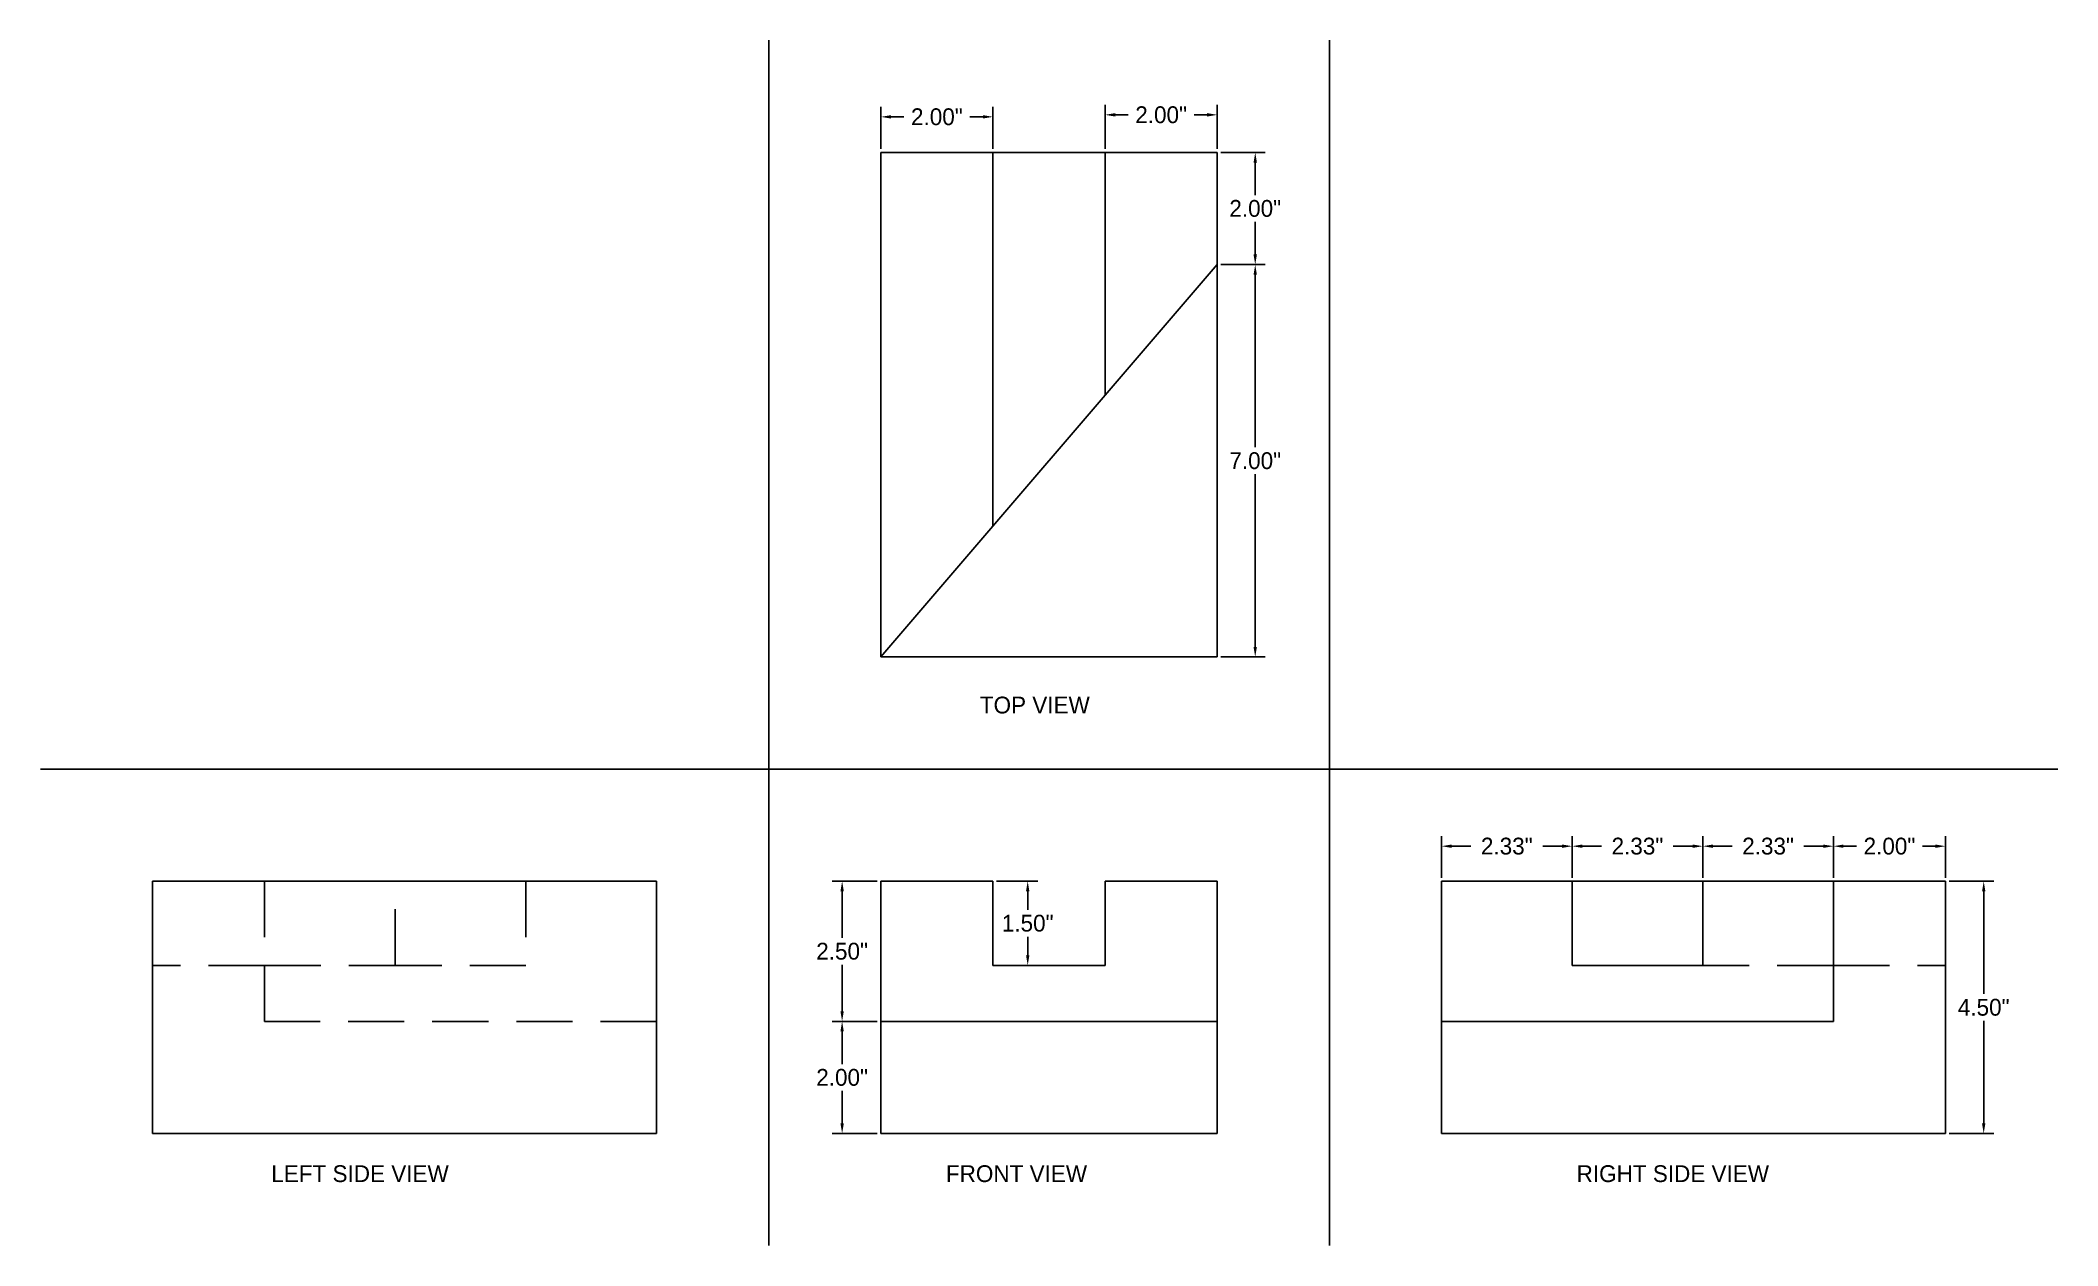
# Model space of a CAD drawing. Header units: inches. Extents: x 38.2 to 74.1, y 13.4 to 34.9.
import ezdxf

# ---------------------------------------------------------------- set-up
doc = ezdxf.new("R2010")
doc.units = ezdxf.units.IN
doc.header["$MEASUREMENT"] = 0
doc.linetypes.add('DASHEDX2', pattern=[1.5, 1, -0.5])
doc.dimstyles.get("Standard").update_dxf_attribs({"dimtxt": 0.18, "dimasz": 0.18, "dimexe": 0.18, "dimexo": 0.0625, "dimgap": 0.09, "dimtad": 0, "dimtih": 1, "dimtoh": 1, "dimzin": 0, "dimdsep": 46, "dimlunit": 3, "dimtxsty": 'Standard', "dimcen": 0.09, "dimclre": 1, "dimclrt": 2, "dimadec": 0, "dimazin": 0, "dimtfac": 1, "dimtofl": 0, "dimtmove": 0, "dimatfit": 3, "dimfxl": 1, "dimtolj": 1, "dimtzin": 0, "dimarcsym": 0})

# ---------------------------------------------------------------- blocks, each defined once
blk = doc.blocks.new('*D2')
at = {"color": 1, "lineweight": -2}
for p, q in [((53.148, 33.002), (53.148, 33.755)), ((55.148, 33.002), (55.148, 33.755))]:
    blk.add_line(p, q, dxfattribs=at)
at = {"color": 0, "lineweight": -2}
for p, q in [((53.328, 33.575), (53.558, 33.575)), ((54.968, 33.575), (54.738, 33.575))]:
    blk.add_line(p, q, dxfattribs=at)
at = {"color": 0}
for points in [[(53.328, 33.605), (53.328, 33.545), (53.148, 33.575)], [(54.968, 33.605), (54.968, 33.545), (55.148, 33.575)]]:
    blk.add_solid(points, dxfattribs=at)
at = {"layer": 'Defpoints', "color": 0}
for p in [(55.148, 33.575), (53.148, 32.94), (55.148, 32.94)]:
    blk.add_point(p, dxfattribs=at)
at = {"color": 2, "insert": (54.148, 33.575), "char_height": 0.3, "attachment_point": 5}
blk.add_mtext('\\A1;2.00"', dxfattribs=at)
blk = doc.blocks.new('*D3')
at = {"color": 1, "lineweight": -2}
for p, q in [((57.148, 33.002), (57.148, 33.791)), ((59.148, 33.002), (59.148, 33.791))]:
    blk.add_line(p, q, dxfattribs=at)
at = {"color": 0, "lineweight": -2}
for p, q in [((57.328, 33.611), (57.558, 33.611)), ((58.968, 33.611), (58.738, 33.611))]:
    blk.add_line(p, q, dxfattribs=at)
at = {"color": 0}
for points in [[(57.328, 33.641), (57.328, 33.581), (57.148, 33.611)], [(58.968, 33.641), (58.968, 33.581), (59.148, 33.611)]]:
    blk.add_solid(points, dxfattribs=at)
at = {"layer": 'Defpoints', "color": 0}
for p in [(59.148, 33.611), (57.148, 32.94), (59.148, 32.94)]:
    blk.add_point(p, dxfattribs=at)
at = {"color": 2, "insert": (58.148, 33.611), "char_height": 0.3, "attachment_point": 5}
blk.add_mtext('\\A1;2.00"', dxfattribs=at)
blk = doc.blocks.new('*D4')
at = {"color": 1, "lineweight": -2}
for p, q in [((59.21, 32.94), (60.006, 32.94)), ((59.21, 30.94), (60.006, 30.94))]:
    blk.add_line(p, q, dxfattribs=at)
at = {"color": 0, "lineweight": -2}
for p, q in [((59.826, 32.76), (59.826, 32.18)), ((59.826, 31.12), (59.826, 31.7))]:
    blk.add_line(p, q, dxfattribs=at)
at = {"color": 0}
for points in [[(59.796, 32.76), (59.856, 32.76), (59.826, 32.94)], [(59.796, 31.12), (59.856, 31.12), (59.826, 30.94)]]:
    blk.add_solid(points, dxfattribs=at)
at = {"layer": 'Defpoints', "color": 0}
for p in [(59.148, 32.94), (59.148, 30.94), (59.826, 30.94)]:
    blk.add_point(p, dxfattribs=at)
at = {"color": 2, "insert": (59.826, 31.94), "char_height": 0.3, "attachment_point": 5}
blk.add_mtext('\\A1;2.00"', dxfattribs=at)
blk = doc.blocks.new('*D5')
at = {"color": 1, "lineweight": -2}
for p, q in [((59.21, 30.94), (60.006, 30.94)), ((59.21, 23.94), (60.006, 23.94))]:
    blk.add_line(p, q, dxfattribs=at)
at = {"color": 0, "lineweight": -2}
for p, q in [((59.826, 30.76), (59.826, 27.68)), ((59.826, 24.12), (59.826, 27.2))]:
    blk.add_line(p, q, dxfattribs=at)
at = {"color": 0}
for points in [[(59.796, 30.76), (59.856, 30.76), (59.826, 30.94)], [(59.796, 24.12), (59.856, 24.12), (59.826, 23.94)]]:
    blk.add_solid(points, dxfattribs=at)
at = {"layer": 'Defpoints', "color": 0}
for p in [(59.148, 30.94), (59.826, 30.94), (59.148, 23.94)]:
    blk.add_point(p, dxfattribs=at)
at = {"color": 2, "insert": (59.826, 27.44), "char_height": 0.3, "attachment_point": 5}
blk.add_mtext('\\A1;7.00"', dxfattribs=at)
blk = doc.blocks.new('*D6')
at = {"color": 1, "lineweight": -2}
for p, q in [((63.148, 20.002), (63.148, 20.745)), ((65.478, 20.002), (65.478, 20.745))]:
    blk.add_line(p, q, dxfattribs=at)
at = {"color": 0, "lineweight": -2}
for p, q in [((63.328, 20.565), (63.673, 20.565)), ((65.298, 20.565), (64.953, 20.565))]:
    blk.add_line(p, q, dxfattribs=at)
at = {"color": 0}
for points in [[(63.328, 20.595), (63.328, 20.535), (63.148, 20.565)], [(65.298, 20.595), (65.298, 20.535), (65.478, 20.565)]]:
    blk.add_solid(points, dxfattribs=at)
at = {"layer": 'Defpoints', "color": 0}
for p in [(63.148, 20.565), (63.148, 19.94), (65.478, 19.94)]:
    blk.add_point(p, dxfattribs=at)
at = {"color": 2, "insert": (64.313, 20.565), "char_height": 0.3, "attachment_point": 5}
blk.add_mtext('\\A1;2.33"', dxfattribs=at)
blk = doc.blocks.new('*D7')
at = {"color": 1, "lineweight": -2}
for p, q in [((65.478, 20.002), (65.478, 20.745)), ((67.808, 20.002), (67.808, 20.745))]:
    blk.add_line(p, q, dxfattribs=at)
at = {"color": 0, "lineweight": -2}
for p, q in [((65.658, 20.565), (66.003, 20.565)), ((67.628, 20.565), (67.283, 20.565))]:
    blk.add_line(p, q, dxfattribs=at)
at = {"color": 0}
for points in [[(65.658, 20.595), (65.658, 20.535), (65.478, 20.565)], [(67.628, 20.595), (67.628, 20.535), (67.808, 20.565)]]:
    blk.add_solid(points, dxfattribs=at)
at = {"layer": 'Defpoints', "color": 0}
for p in [(67.808, 20.565), (65.478, 19.94), (67.808, 19.94)]:
    blk.add_point(p, dxfattribs=at)
at = {"color": 2, "insert": (66.643, 20.565), "char_height": 0.3, "attachment_point": 5}
blk.add_mtext('\\A1;2.33"', dxfattribs=at)
blk = doc.blocks.new('*D8')
at = {"color": 1, "lineweight": -2}
for p, q in [((67.808, 20.002), (67.808, 20.745)), ((70.138, 20.002), (70.138, 20.745))]:
    blk.add_line(p, q, dxfattribs=at)
at = {"color": 0, "lineweight": -2}
for p, q in [((67.988, 20.565), (68.333, 20.565)), ((69.958, 20.565), (69.613, 20.565))]:
    blk.add_line(p, q, dxfattribs=at)
at = {"color": 0}
for points in [[(67.988, 20.595), (67.988, 20.535), (67.808, 20.565)], [(69.958, 20.595), (69.958, 20.535), (70.138, 20.565)]]:
    blk.add_solid(points, dxfattribs=at)
at = {"layer": 'Defpoints', "color": 0}
for p in [(67.808, 20.565), (67.808, 19.94), (70.138, 19.94)]:
    blk.add_point(p, dxfattribs=at)
at = {"color": 2, "insert": (68.973, 20.565), "char_height": 0.3, "attachment_point": 5}
blk.add_mtext('\\A1;2.33"', dxfattribs=at)
blk = doc.blocks.new('*D9')
at = {"color": 1, "lineweight": -2}
for p, q in [((70.138, 20.002), (70.138, 20.745)), ((72.138, 20.002), (72.138, 20.745))]:
    blk.add_line(p, q, dxfattribs=at)
at = {"color": 0, "lineweight": -2}
for p, q in [((70.318, 20.565), (70.548, 20.565)), ((71.958, 20.565), (71.728, 20.565))]:
    blk.add_line(p, q, dxfattribs=at)
at = {"color": 0}
for points in [[(70.318, 20.595), (70.318, 20.535), (70.138, 20.565)], [(71.958, 20.595), (71.958, 20.535), (72.138, 20.565)]]:
    blk.add_solid(points, dxfattribs=at)
at = {"layer": 'Defpoints', "color": 0}
for p in [(70.138, 20.565), (70.138, 19.94), (72.138, 19.94)]:
    blk.add_point(p, dxfattribs=at)
at = {"color": 2, "insert": (71.138, 20.565), "char_height": 0.3, "attachment_point": 5}
blk.add_mtext('\\A1;2.00"', dxfattribs=at)
blk = doc.blocks.new('*D10')
at = {"color": 1, "lineweight": -2}
for p, q in [((72.2, 19.94), (72.999, 19.94)), ((72.2, 15.44), (72.999, 15.44))]:
    blk.add_line(p, q, dxfattribs=at)
at = {"color": 0, "lineweight": -2}
for p, q in [((72.819, 19.76), (72.819, 17.93)), ((72.819, 15.62), (72.819, 17.45))]:
    blk.add_line(p, q, dxfattribs=at)
at = {"color": 0}
for points in [[(72.789, 19.76), (72.849, 19.76), (72.819, 19.94)], [(72.789, 15.62), (72.849, 15.62), (72.819, 15.44)]]:
    blk.add_solid(points, dxfattribs=at)
at = {"layer": 'Defpoints', "color": 0}
for p in [(72.138, 19.94), (72.819, 19.94), (72.138, 15.44)]:
    blk.add_point(p, dxfattribs=at)
at = {"color": 2, "insert": (72.819, 17.69), "char_height": 0.3, "attachment_point": 5}
blk.add_mtext('\\A1;4.50"', dxfattribs=at)
blk = doc.blocks.new('*D11')
at = {"color": 1, "lineweight": -2}
for p, q in [((53.085, 19.94), (52.278, 19.94)), ((53.085, 17.44), (52.278, 17.44))]:
    blk.add_line(p, q, dxfattribs=at)
at = {"color": 0, "lineweight": -2}
for p, q in [((52.458, 19.76), (52.458, 18.93)), ((52.458, 17.62), (52.458, 18.45))]:
    blk.add_line(p, q, dxfattribs=at)
at = {"color": 0}
for points in [[(52.428, 19.76), (52.488, 19.76), (52.458, 19.94)], [(52.428, 17.62), (52.488, 17.62), (52.458, 17.44)]]:
    blk.add_solid(points, dxfattribs=at)
at = {"layer": 'Defpoints', "color": 0}
for p in [(53.148, 19.94), (52.458, 17.44), (53.148, 17.44)]:
    blk.add_point(p, dxfattribs=at)
at = {"color": 2, "insert": (52.458, 18.69), "char_height": 0.3, "attachment_point": 5}
blk.add_mtext('\\A1;2.50"', dxfattribs=at)
blk = doc.blocks.new('*D12')
at = {"color": 1, "lineweight": -2}
for p, q in [((53.085, 17.44), (52.278, 17.44)), ((53.085, 15.44), (52.278, 15.44))]:
    blk.add_line(p, q, dxfattribs=at)
at = {"color": 0, "lineweight": -2}
for p, q in [((52.458, 17.26), (52.458, 16.68)), ((52.458, 15.62), (52.458, 16.2))]:
    blk.add_line(p, q, dxfattribs=at)
at = {"color": 0}
for points in [[(52.428, 17.26), (52.488, 17.26), (52.458, 17.44)], [(52.428, 15.62), (52.488, 15.62), (52.458, 15.44)]]:
    blk.add_solid(points, dxfattribs=at)
at = {"layer": 'Defpoints', "color": 0}
for p in [(52.458, 17.44), (53.148, 17.44), (53.148, 15.44)]:
    blk.add_point(p, dxfattribs=at)
at = {"color": 2, "insert": (52.458, 16.44), "char_height": 0.3, "attachment_point": 5}
blk.add_mtext('\\A1;2.00"', dxfattribs=at)
blk = doc.blocks.new('*D13')
at = {"color": 1, "lineweight": -2}
for p, q in [((55.21, 19.94), (55.948, 19.94)), ((55.21, 18.44), (55.948, 18.44))]:
    blk.add_line(p, q, dxfattribs=at)
at = {"color": 0, "lineweight": -2}
for p, q in [((55.768, 19.76), (55.768, 19.43)), ((55.768, 18.62), (55.768, 18.95))]:
    blk.add_line(p, q, dxfattribs=at)
at = {"color": 0}
for points in [[(55.738, 19.76), (55.798, 19.76), (55.768, 19.94)], [(55.738, 18.62), (55.798, 18.62), (55.768, 18.44)]]:
    blk.add_solid(points, dxfattribs=at)
at = {"layer": 'Defpoints', "color": 0}
for p in [(55.148, 19.94), (55.148, 18.44), (55.768, 18.44)]:
    blk.add_point(p, dxfattribs=at)
at = {"color": 2, "insert": (55.768, 19.19), "char_height": 0.3, "attachment_point": 5}
blk.add_mtext('\\A1;1.50"', dxfattribs=at)

msp = doc.modelspace()

# ---------------------------------------------------------------- linework, layer by layer
for p, q in [((51.148, 15.44), (51.148, 34.94)), ((61.148, 15.44), (61.148, 34.94)), ((55.148, 32.94), (53.148, 32.94)), ((53.148, 32.94), (53.148, 23.94)), ((57.148, 32.94), (55.148, 32.94)), ((55.148, 32.94), (55.148, 26.273)), ((59.148, 32.94), (57.148, 32.94)), ((57.148, 32.94), (57.148, 28.606)), ((59.148, 30.94), (59.148, 32.94)), ((53.148, 23.94), (59.148, 30.94)), ((59.148, 23.94), (59.148, 30.94)), ((53.148, 23.94), (59.148, 23.94)), ((49.148, 21.94), (38.158, 21.94)), ((49.148, 21.94), (74.138, 21.94)), ((42.158, 19.94), (40.158, 19.94)), ((40.158, 19.94), (40.158, 15.44)), ((44.488, 19.94), (42.158, 19.94)), ((46.818, 19.94), (44.488, 19.94)), ((49.148, 19.94), (46.818, 19.94)), ((49.148, 19.94), (49.148, 17.44)), ((55.148, 19.94), (53.148, 19.94)), ((53.148, 19.94), (53.148, 17.44)), ((55.148, 18.44), (55.148, 19.94)), ((59.148, 19.94), (57.148, 19.94)), ((57.148, 19.94), (57.148, 18.44)), ((59.148, 17.44), (59.148, 19.94)), ((63.148, 19.94), (65.478, 19.94)), ((63.148, 19.94), (63.148, 17.44)), ((65.478, 19.94), (67.808, 19.94)), ((65.478, 19.94), (65.478, 18.44)), ((67.808, 19.94), (70.138, 19.94)), ((67.808, 18.44), (67.808, 19.94)), ((70.138, 19.94), (72.138, 19.94)), ((70.138, 19.94), (70.138, 18.44)), ((72.138, 19.94), (72.138, 15.44)), ((57.148, 18.44), (55.148, 18.44)), ((65.478, 18.44), (67.808, 18.44)), ((70.138, 18.44), (70.138, 17.44)), ((49.148, 17.44), (49.148, 15.44)), ((53.148, 17.44), (53.148, 15.44)), ((53.148, 17.44), (59.148, 17.44)), ((59.148, 15.44), (59.148, 17.44)), ((63.148, 17.44), (63.148, 15.44)), ((63.148, 17.44), (70.138, 17.44)), ((49.148, 15.44), (40.158, 15.44)), ((51.148, 15.44), (51.148, 13.44)), ((53.148, 15.44), (59.148, 15.44)), ((61.148, 15.44), (61.148, 13.44)), ((63.148, 15.44), (72.138, 15.44))]:
    msp.add_line(p, q)
at = {"linetype": 'DASHEDX2'}
for p, q in [((42.158, 19.94), (42.158, 18.44)), ((44.488, 18.44), (44.488, 19.94)), ((46.818, 19.94), (46.818, 18.44)), ((42.158, 18.44), (40.158, 18.44)), ((42.158, 18.44), (44.488, 18.44)), ((42.158, 18.44), (42.158, 17.44)), ((46.818, 18.44), (44.488, 18.44)), ((70.138, 18.44), (67.808, 18.44)), ((70.138, 18.44), (72.138, 18.44)), ((49.148, 17.44), (42.158, 17.44))]:
    msp.add_line(p, q, dxfattribs=at)

# ---------------------------------------------------------------- texts
at = {"char_height": 0.3, "attachment_point": 1}
for s, insert, width in [('TOP VIEW', (54.914, 23.233), 3.7733), ('LEFT SIDE VIEW', (42.277, 14.874), 5.30397), ('FRONT VIEW', (54.309, 14.874), 3.7733), ('RIGHT SIDE VIEW', (65.558, 14.874), 5.58875)]:
    msp.add_mtext(s, dxfattribs=dict(at, insert=insert, width=width))

# ---------------------------------------------------------------- dimensions: what is measured, and where the dimension line sits
for base, p1, p2, picture, middle in [((55.148, 33.575), (53.148, 32.94), (55.148, 32.94), '*D2', (54.148, 33.575)), ((59.148, 33.611), (57.148, 32.94), (59.148, 32.94), '*D3', (58.148, 33.611)), ((63.148, 20.565), (65.478, 19.94), (63.148, 19.94), '*D6', (64.313, 20.565)), ((67.808, 20.565), (65.478, 19.94), (67.808, 19.94), '*D7', (66.643, 20.565)), ((67.808, 20.565), (70.138, 19.94), (67.808, 19.94), '*D8', (68.973, 20.565)), ((70.138, 20.565), (72.138, 19.94), (70.138, 19.94), '*D9', (71.138, 20.565))]:
    dim = msp.add_linear_dim(base=base, p1=p1, p2=p2, dimstyle='Standard', override={"dimtxt": 0.3})
    dim.commit()
    dim.dimension.update_dxf_attribs({"geometry": picture, "text_midpoint": middle})
for base, p1, p2, picture, middle in [((59.826, 30.94), (59.148, 32.94), (59.148, 30.94), '*D4', (59.826, 31.94)), ((59.826, 30.94), (59.148, 23.94), (59.148, 30.94), '*D5', (59.826, 27.44)), ((52.458, 17.44), (53.148, 19.94), (53.148, 17.44), '*D11', (52.458, 18.69)), ((55.768, 18.44), (55.148, 19.94), (55.148, 18.44), '*D13', (55.768, 19.19)), ((72.819, 19.94), (72.138, 15.44), (72.138, 19.94), '*D10', (72.819, 17.69)), ((52.458, 17.44), (53.148, 15.44), (53.148, 17.44), '*D12', (52.458, 16.44))]:
    dim = msp.add_linear_dim(base=base, p1=p1, p2=p2, angle=90, dimstyle='Standard', override={"dimtxt": 0.3})
    dim.commit()
    dim.dimension.update_dxf_attribs({"geometry": picture, "text_midpoint": middle})

doc.saveas('drawing.dxf')
